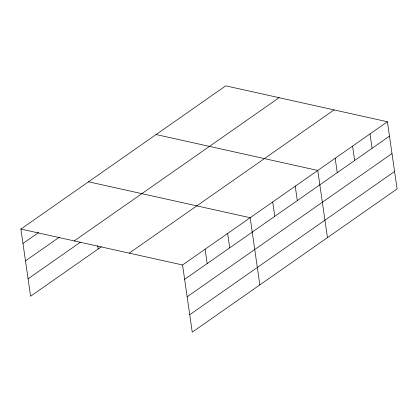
<?xml version="1.0" encoding="UTF-8"?>
<svg xmlns="http://www.w3.org/2000/svg" width="418" height="418" viewBox="0 0 418 418"><rect width="100%" height="100%" fill="white"/><g stroke="black" fill="none" stroke-linecap="round" stroke-linejoin="round"><path stroke-width="0.63" d="M101.328 246.777L30.582 296.242L20.9 229.069L225.757 85.842L387.418 121.758L397.1 188.931L192.243 332.158L182.561 264.986L387.418 121.758M22.969 243.443L38.691 232.45M25.482 260.869L59.544 237.053M74.247 240.925L279.104 97.692M28.069 278.816L80.475 242.179M129.214 253.136L334.071 109.903M184.636 279.355L389.492 136.127M187.144 296.78L392 153.552M189.73 314.733L394.587 171.505M156.107 134.539L317.769 170.455L327.451 237.628M88.501 181.804L250.168 217.721L259.844 284.893M20.9 229.069L182.561 264.986M370.008 133.932L372.077 148.301M352.593 146.107L354.668 160.475M335.184 158.281L337.253 172.65M295.233 186.209L297.308 200.583M272.698 201.967L274.772 216.336M227.632 233.474L229.701 247.848M205.097 249.232L207.166 263.601M97.718 245.753L98.183 248.976"/></g></svg>
